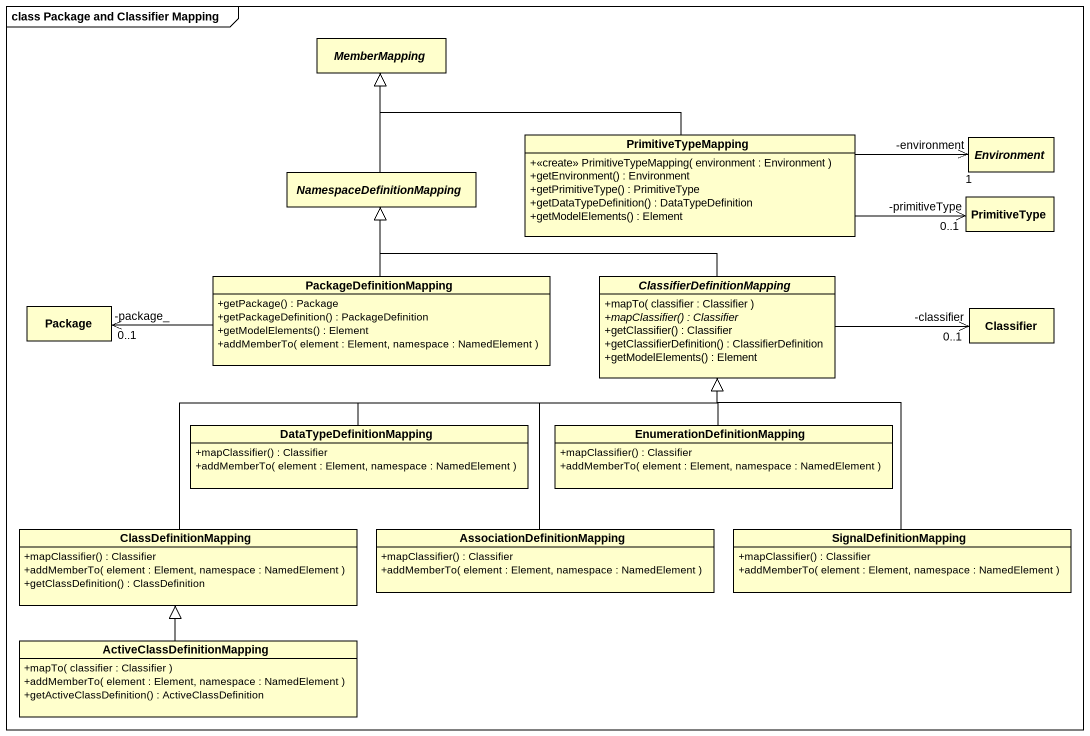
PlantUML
@startuml
mainframe class Package and Classifier Mapping
hide circle
hide empty members
skinparam classAttributeIconSize 0
abstract class MemberMapping
class PrimitiveTypeMapping {
  +<<create>> PrimitiveTypeMapping( environment : Environment )
  +getEnvironment() : Environment
  +getPrimitiveType() : PrimitiveType
  +getDataTypeDefinition() : DataTypeDefinition
  +getModelElements() : Element
}
abstract class Environment
abstract class NamespaceDefinitionMapping
class PrimitiveType
class PackageDefinitionMapping {
  +getPackage() : Package
  +getPackageDefinition() : PackageDefinition
  +getModelElements() : Element
  +addMemberTo( element : Element, namespace : NamedElement )
}
abstract class ClassifierDefinitionMapping {
  +mapTo( classifier : Classifier )
  {abstract} +mapClassifier() : Classifier
  +getClassifier() : Classifier
  +getClassifierDefinition() : ClassifierDefinition
  +getModelElements() : Element
}
class "Package" as Package_
class Classifier
class DataTypeDefinitionMapping {
  +mapClassifier() : Classifier
  +addMemberTo( element : Element, namespace : NamedElement )
}
class EnumerationDefinitionMapping {
  +mapClassifier() : Classifier
  +addMemberTo( element : Element, namespace : NamedElement )
}
class ClassDefinitionMapping {
  +mapClassifier() : Classifier
  +addMemberTo( element : Element, namespace : NamedElement )
  +getClassDefinition() : ClassDefinition
}
class AssociationDefinitionMapping {
  +mapClassifier() : Classifier
  +addMemberTo( element : Element, namespace : NamedElement )
}
class SignalDefinitionMapping {
  +mapClassifier() : Classifier
  +addMemberTo( element : Element, namespace : NamedElement )
}
class ActiveClassDefinitionMapping {
  +mapTo( classifier : Classifier )
  +addMemberTo( element : Element, namespace : NamedElement )
  +getActiveClassDefinition() : ActiveClassDefinition
}
PrimitiveTypeMapping -left-|> MemberMapping
PrimitiveTypeMapping -right-> "-environment\n1" Environment
PrimitiveTypeMapping -right-> "-primitiveType\n0..1" PrimitiveType
NamespaceDefinitionMapping -up-|> MemberMapping
PackageDefinitionMapping -up-|> NamespaceDefinitionMapping
PackageDefinitionMapping -left-> "-package_\n0..1" Package_
ClassifierDefinitionMapping -left-|> NamespaceDefinitionMapping
ClassifierDefinitionMapping -right-> "-classifier\n0..1" Classifier
DataTypeDefinitionMapping -right-|> ClassifierDefinitionMapping
EnumerationDefinitionMapping -up-|> ClassifierDefinitionMapping
ClassDefinitionMapping -right-|> ClassifierDefinitionMapping
AssociationDefinitionMapping -up-|> ClassifierDefinitionMapping
SignalDefinitionMapping -up-|> ClassifierDefinitionMapping
ActiveClassDefinitionMapping -up-|> ClassDefinitionMapping
@enduml
